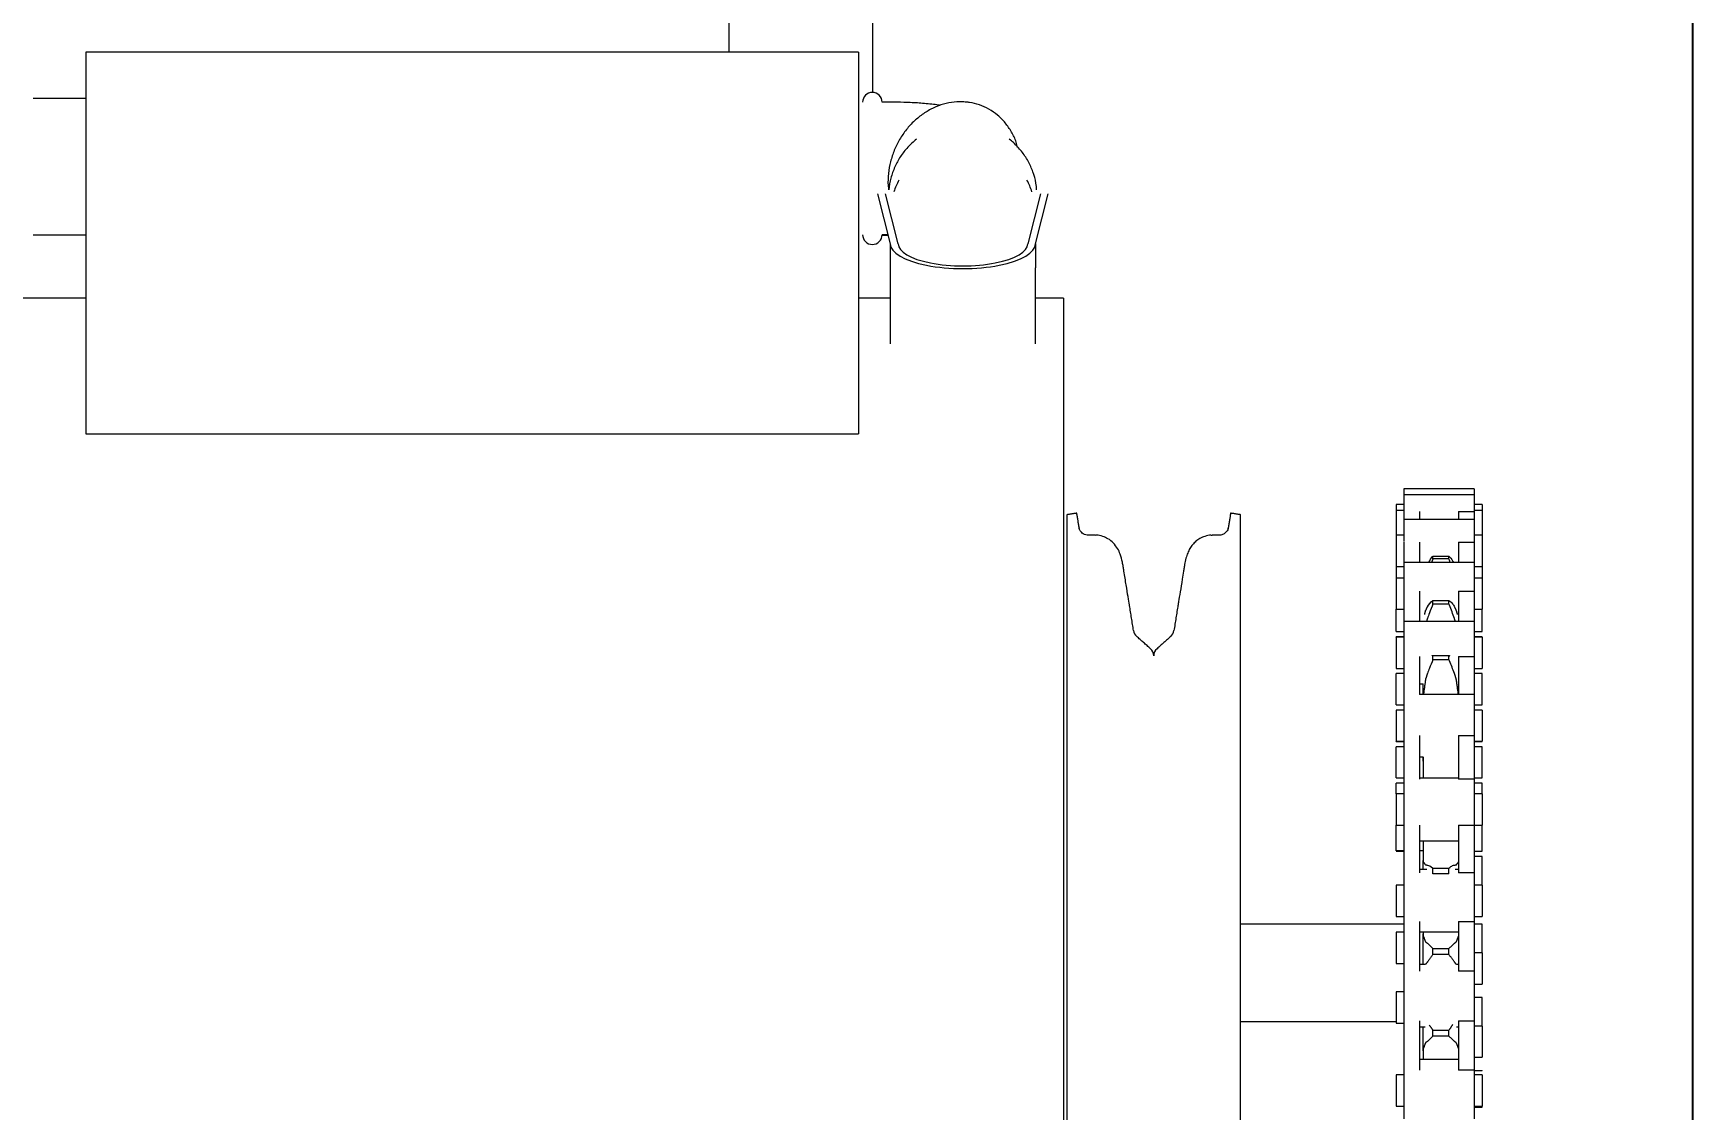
# Model space of a CAD drawing. Header units: inches. Extents: x 1.9 to 22.3, y 10.8 to 20.9.
# Drawn here: x 6.796 to 9.453, y 16.909 to 18.634 of the extents above; entities that cross this region are included whole.
import ezdxf

# ---------------------------------------------------------------- set-up
doc = ezdxf.new("R2010")
doc.units = ezdxf.units.IN
doc.header["$MEASUREMENT"] = 0
doc.header["$PDSIZE"] = -1
doc.layers.add('DIM', color=1, linetype='Continuous')
doc.styles.add('SLDTEXTSTYLE0', font='ARIAL.TTF', dxfattribs={"width": 0.7})
doc.dimstyles.new('SLDDIMSTYLE0', dxfattribs={"dimtxt": 0.15, "dimasz": 0.15, "dimexe": 0, "dimexo": 0.0625, "dimgap": 0.0375, "dimtad": 0, "dimtih": 1, "dimtoh": 1, "dimdec": 3, "dimlfac": 4, "dimrnd": 1e-09, "dimzin": 12, "dimdsep": 46, "dimtxsty": 'SLDTEXTSTYLE0', "dimsah": 1, "dimcen": 0.09, "dimadec": 0, "dimazin": 0, "dimtfac": 1, "dimtdec": 3, "dimtofl": 0, "dimtmove": 0, "dimatfit": 3, "dimfxl": 0, "dimtolj": 1, "dimtzin": 12, "dimarcsym": 0})

# ---------------------------------------------------------------- blocks, each defined once
blk = doc.blocks.new('*D26')
at = {"color": 0, "linetype": 'ByBlock', "lineweight": -2}
for p, q in [((7.9532, 19.3798), (7.9532, 20.4423)), ((8.1032, 20.4423), (8.4488, 20.4423)), ((9.3032, 20.4423), (8.9575, 20.4423)), ((9.4532, 16.2392), (9.4532, 20.4423))]:
    blk.add_line(p, q, dxfattribs=at)
at = {"color": 0, "linetype": 'ByBlock'}
for points in [[(7.9532, 20.4423), (8.1032, 20.4173), (8.1032, 20.4673)], [(9.4532, 20.4423), (9.3032, 20.4173), (9.3032, 20.4673)]]:
    blk.add_solid(points, dxfattribs=at)
at = {"layer": 'DEFPOINTS', "color": 0, "linetype": 'ByBlock'}
for p in [(7.9532, 19.3173), (9.4532, 16.1767)]:
    blk.add_point(p, dxfattribs=at)
at = {"color": 0, "linetype": 'ByBlock', "insert": (8.7032, 20.4423), "char_height": 0.15, "attachment_point": 5, "style": 'SLDTEXTSTYLE0'}
blk.add_mtext('6\\PSIDE\\PROOM', dxfattribs=at)

msp = doc.modelspace()

# ---------------------------------------------------------------- linework, layer by layer
at = {"color": 7, "linetype": 'Continuous', "lineweight": 15}
for p, q in [((8.139439, 19.254802), (8.139439, 18.538665)), ((7.909439, 18.664197), (7.909439, 18.60302)), ((6.879939, 18.60302), (6.879939, 18.247366)), ((6.879939, 18.60302), (6.879939, 18.247366)), ((8.117439, 18.60302), (8.117439, 18.247366)), ((8.117439, 18.60302), (8.117439, 18.247366)), ((8.147826, 18.376367), (8.168152, 18.296326)), ((8.180652, 18.296326), (8.160326, 18.376367)), ((8.408478, 18.376367), (8.388152, 18.296326)), ((8.400652, 18.296326), (8.420978, 18.376367)), ((8.168152, 18.296326), (8.168152, 18.258014)), ((8.400652, 18.296326), (8.400652, 18.258014)), ((6.879939, 18.247366), (6.879939, 17.991688)), ((6.879939, 18.247366), (6.879939, 17.991688)), ((8.117439, 18.247366), (8.117439, 17.991688)), ((8.117439, 18.247366), (8.117439, 17.991688)), ((8.445564, 18.209014), (8.445564, 16.591514)), ((8.445564, 18.209014), (8.445564, 16.591514)), ((6.879939, 17.991688), (8.117439, 17.991688)), ((6.879939, 17.991688), (8.117439, 17.991688)), ((8.990689, 17.903547), (8.990689, 17.89421)), ((8.990689, 17.89421), (8.990689, 17.892066)), ((8.990689, 17.892066), (8.990689, 17.867625)), ((9.103189, 17.903547), (9.103189, 17.89421)), ((9.103189, 17.89421), (9.103189, 17.867625)), ((8.450814, 17.86226), (8.450814, 16.767213)), ((8.729164, 16.394844), (8.729164, 17.86226)), ((8.978189, 17.878547), (8.978189, 17.86921)), ((8.978189, 17.86921), (8.978189, 17.829425)), ((8.990689, 17.867625), (8.990689, 17.854425)), ((9.015689, 17.867625), (9.015689, 17.854425)), ((9.078189, 17.867625), (9.103189, 17.867625)), ((9.078189, 17.867625), (9.078189, 17.854425)), ((9.103189, 17.867625), (9.103189, 17.854425)), ((9.115689, 17.878547), (9.115689, 17.86921)), ((9.115689, 17.86921), (9.115689, 17.829425)), ((8.990689, 17.854425), (8.990689, 17.848395)), ((8.990689, 17.848395), (8.990689, 17.81921)), ((9.103189, 17.854425), (9.103189, 17.818487)), ((8.978189, 17.829425), (8.978189, 17.82641)), ((8.978189, 17.82641), (8.978189, 17.779425)), ((8.990689, 17.818487), (8.990689, 17.785812)), ((9.015689, 17.818487), (9.015689, 17.785812)), ((9.078189, 17.818487), (9.103189, 17.818487)), ((9.078189, 17.818487), (9.078189, 17.785812)), ((9.103189, 17.818487), (9.103189, 17.785812)), ((9.115689, 17.829425), (9.115689, 17.82641)), ((9.115689, 17.82641), (9.115689, 17.779425)), ((8.978189, 17.779425), (8.978189, 17.760812)), ((8.990689, 17.785812), (8.990689, 17.774104)), ((9.037064, 17.791376), (9.037064, 17.795873)), ((9.037064, 17.795873), (9.062689, 17.795873)), ((9.062689, 17.791376), (9.037064, 17.791376)), ((9.062689, 17.791376), (9.062689, 17.795873)), ((9.103189, 17.785812), (9.103189, 17.739949)), ((9.115689, 17.779425), (9.115689, 17.760812)), ((8.978189, 17.760812), (8.978189, 17.754958)), ((8.978189, 17.754958), (8.978189, 17.710812)), ((8.990689, 17.774104), (8.990689, 17.739949)), ((9.115689, 17.760812), (9.115689, 17.754958)), ((9.115689, 17.754958), (9.115689, 17.710812)), ((8.990689, 17.739949), (8.990689, 17.69145)), ((9.015689, 17.739949), (9.015689, 17.691169)), ((9.078189, 17.739949), (9.103189, 17.739949)), ((9.078189, 17.739949), (9.078189, 17.690591)), ((9.103189, 17.739949), (9.103189, 17.690591)), ((8.978189, 17.675038), (8.978189, 17.710812)), ((9.037064, 17.719202), (9.037064, 17.725004)), ((9.037064, 17.725004), (9.062689, 17.725004)), ((9.062689, 17.719202), (9.037064, 17.719202)), ((9.062689, 17.719202), (9.062689, 17.725004)), ((9.115689, 17.675038), (9.115689, 17.710812)), ((8.990689, 17.691169), (8.990689, 17.672222)), ((9.103189, 17.691169), (9.103189, 17.635213)), ((8.978189, 17.666169), (8.978189, 17.66645)), ((8.978189, 17.666169), (8.978189, 17.656696)), ((8.978189, 17.656696), (8.978189, 17.616169)), ((8.990689, 17.672222), (8.990689, 17.635213)), ((9.115689, 17.666169), (9.115689, 17.66645)), ((9.115689, 17.666169), (9.115689, 17.656696)), ((9.115689, 17.656696), (9.115689, 17.616169)), ((8.990689, 17.635213), (8.990689, 17.574274)), ((9.015689, 17.635213), (9.015689, 17.574354)), ((9.037064, 17.630063), (9.037064, 17.637014)), ((9.037064, 17.637014), (9.062689, 17.637014)), ((9.062689, 17.630063), (9.037064, 17.630063)), ((9.062689, 17.630063), (9.062689, 17.637014)), ((9.078189, 17.635213), (9.103189, 17.635213)), ((9.078189, 17.635213), (9.078189, 17.574292)), ((9.103189, 17.635213), (9.103189, 17.574292)), ((8.978189, 17.557862), (8.978189, 17.607862)), ((9.115689, 17.557862), (9.115689, 17.607862)), ((8.990689, 17.574274), (8.990689, 17.546902)), ((9.021564, 17.574354), (9.021564, 17.59145)), ((9.103189, 17.574292), (9.078189, 17.574292)), ((9.103189, 17.574292), (9.103189, 17.508547)), ((8.978189, 17.549354), (8.978189, 17.535628)), ((8.990689, 17.546902), (8.990689, 17.508547)), ((9.115689, 17.549354), (9.115689, 17.535628)), ((8.978189, 17.535628), (8.978189, 17.499354)), ((9.115689, 17.535628), (9.115689, 17.499354)), ((8.978189, 17.499274), (8.978189, 17.499354)), ((8.978189, 17.440686), (8.978189, 17.490686)), ((8.990689, 17.508547), (8.990689, 17.438547)), ((9.015689, 17.508547), (9.015689, 17.438547)), ((9.078189, 17.508547), (9.103189, 17.508547)), ((9.078189, 17.508547), (9.078189, 17.438547)), ((9.103189, 17.508547), (9.103189, 17.438547)), ((9.115689, 17.499274), (9.115689, 17.499354)), ((9.115689, 17.440686), (9.115689, 17.490686)), ((9.021564, 17.46773), (9.021564, 17.474274)), ((9.021564, 17.46773), (9.021564, 17.44013)), ((8.990689, 17.438547), (8.990689, 17.403254)), ((9.103189, 17.438547), (9.078189, 17.438547)), ((9.103189, 17.438547), (9.103189, 17.365116)), ((8.978189, 17.41513), (8.978189, 17.432098)), ((8.978189, 17.41513), (8.978189, 17.396692)), ((9.115689, 17.41513), (9.115689, 17.432098)), ((9.115689, 17.41513), (9.115689, 17.396692)), ((8.978189, 17.396692), (8.978189, 17.36513)), ((8.990689, 17.403254), (8.990689, 17.36513)), ((9.115689, 17.396692), (9.115689, 17.36513)), ((8.978189, 17.323802), (8.978189, 17.36513)), ((8.990689, 17.36513), (8.990689, 17.28889)), ((9.015689, 17.365116), (9.015689, 17.28889)), ((9.078189, 17.365116), (9.103189, 17.365116)), ((9.078189, 17.365116), (9.078189, 17.28889)), ((9.103189, 17.365116), (9.103189, 17.28889)), ((9.115689, 17.32351), (9.115689, 17.36513)), ((9.021564, 17.34013), (9.021564, 17.308584)), ((9.021564, 17.293968), (9.021564, 17.308584)), ((9.115689, 17.268968), (9.115689, 17.314921)), ((8.990689, 17.28889), (8.990689, 17.247133)), ((9.037064, 17.287086), (9.037064, 17.296244)), ((9.037064, 17.296244), (9.062689, 17.296244)), ((9.062689, 17.287086), (9.037064, 17.287086)), ((9.062689, 17.287086), (9.062689, 17.296244)), ((9.103189, 17.28889), (9.078189, 17.28889)), ((9.103189, 17.28889), (9.103189, 17.210767)), ((8.978189, 17.268968), (8.978189, 17.24555)), ((9.115689, 17.268968), (9.115689, 17.24555)), ((8.978189, 17.24555), (8.978189, 17.218968)), ((8.990689, 17.247133), (8.990689, 17.210767)), ((9.115689, 17.24555), (9.115689, 17.218968)), ((8.990689, 17.210767), (8.990689, 17.131423)), ((9.015689, 17.210767), (9.015689, 17.131423)), ((9.078189, 17.210767), (9.103189, 17.210767)), ((9.078189, 17.210767), (9.078189, 17.131423)), ((9.103189, 17.210767), (9.103189, 17.131423)), ((9.115689, 17.16038), (9.115689, 17.206333)), ((8.978189, 17.193564), (8.978189, 17.160199)), ((9.021564, 17.193968), (9.021564, 17.190817)), ((9.021564, 17.141827), (9.021564, 17.190817)), ((8.978189, 17.160199), (8.978189, 17.143564)), ((9.037064, 17.157976), (9.037064, 17.167392)), ((9.037064, 17.167392), (9.062689, 17.167392)), ((9.062689, 17.157976), (9.037064, 17.157976)), ((9.062689, 17.157976), (9.062689, 17.167392)), ((9.115689, 17.16038), (9.115689, 17.136962)), ((8.990689, 17.131423), (8.990689, 17.084903)), ((9.103189, 17.131423), (9.078189, 17.131423)), ((9.103189, 17.131423), (9.103189, 17.051793)), ((9.115689, 17.136962), (9.115689, 17.11038)), ((8.978189, 17.098062), (8.978189, 17.064697)), ((9.115689, 17.043204), (9.115689, 17.089157)), ((8.978189, 17.064697), (8.978189, 17.048062)), ((8.990689, 17.084903), (8.990689, 17.051793)), ((8.990689, 17.051793), (8.990689, 16.972427)), ((9.015689, 17.051793), (9.015689, 16.972565)), ((9.021564, 17.003787), (9.021564, 17.041827)), ((9.037064, 17.027212), (9.037064, 17.036628)), ((9.037064, 17.036628), (9.062689, 17.036628)), ((9.062689, 17.027212), (9.062689, 17.036628)), ((9.078189, 17.051793), (9.103189, 17.051793)), ((9.078189, 17.051793), (9.078189, 16.972565)), ((9.103189, 17.051793), (9.103189, 16.972565)), ((9.115689, 17.043204), (9.115689, 17.019786)), ((9.062689, 17.027212), (9.037064, 17.027212)), ((9.115689, 17.019786), (9.115689, 16.993204)), ((9.021564, 17.003787), (9.021564, 16.989909)), ((8.978189, 16.964909), (8.978189, 16.931544)), ((8.990689, 16.972427), (8.990689, 16.923179)), ((9.103189, 16.972565), (9.078189, 16.972565)), ((9.103189, 16.972565), (9.103189, 16.894674)), ((9.115689, 16.971981), (9.115689, 16.972427)), ((9.115689, 16.964909), (9.115689, 16.931544)), ((8.978189, 16.931544), (8.978189, 16.914909)), ((9.115689, 16.931544), (9.115689, 16.914909)), ((8.990689, 16.923179), (8.990689, 16.894674)), ((9.115689, 16.913393), (9.115689, 16.914909))]:
    msp.add_line(p, q, dxfattribs=at)
for p, q in [((8.155058, 18.310427), (8.164571, 18.310427)), ((8.978189, 17.323802), (8.990689, 17.323802))]:
    msp.add_line(p, q)
for centre, radius, start, end in [((8.139439, 18.52304), 0.015625, 0, 180), ((8.284401, 18.343062), 0.116392, 151.786699, 161.661446), ((8.284401, 18.343062), 0.116392, 18.305661, 28.213301), ((8.139439, 18.31085), 0.015625, 180, 0), ((8.573063, 17.679048), 0.015625, 189, 228.326349), ((8.606915, 17.679048), 0.015625, 311.673651, 351), ((8.574364, 17.636052), 0.015625, 0, 48.326349), ((8.605614, 17.636052), 0.015625, 131.673651, 180)]:
    msp.add_arc(centre, radius, start, end, dxfattribs=at)
for major_axis in [(0.11625, 0), (0.10375, 0)]:
    msp.add_ellipse((8.284402, 18.296326), major_axis=major_axis, ratio=0.34241955, start_param=3.14159265, end_param=6.28318531, dxfattribs=at)
for points in [[(8.117439, 18.60302), (6.879939, 18.60302)], [(8.117439, 18.60302), (6.879939, 18.60302)], [(6.879939, 18.529178), (6.795695, 18.529178)], [(8.173439, 18.52304), (8.155064, 18.52304)], [(6.795695, 18.310427), (6.879939, 18.310427)], [(8.168152, 18.258014), (8.168152, 18.135969)], [(8.400652, 18.135969), (8.400652, 18.258014)], [(6.879939, 18.209014), (5.976814, 18.209014)], [(6.879939, 18.209014), (5.976814, 18.209014)], [(8.168152, 18.209014), (8.117439, 18.209014)], [(8.168152, 18.209014), (8.117439, 18.209014)], [(8.445564, 18.209014), (8.400652, 18.209014)], [(8.445564, 18.209014), (8.400652, 18.209014)], [(9.103189, 17.903547), (8.990689, 17.903547)], [(9.103189, 17.89421), (8.990689, 17.89421)], [(8.466864, 17.864802), (8.450814, 17.86226)], [(8.470642, 17.840947), (8.466864, 17.864802)], [(8.713114, 17.864802), (8.709185, 17.839996)], [(8.729164, 17.86226), (8.713114, 17.864802)], [(8.990689, 17.878547), (8.978189, 17.878547)], [(8.990689, 17.86921), (8.978189, 17.86921)], [(9.115689, 17.878547), (9.103189, 17.878547)], [(9.115689, 17.86921), (9.103189, 17.86921)], [(8.709144, 17.83914), (8.709446, 17.840815)], [(9.103189, 17.854425), (8.990689, 17.854425)], [(8.496357, 17.829416), (8.485567, 17.829416)], [(8.694436, 17.829416), (8.683621, 17.829416)], [(8.990689, 17.829425), (8.978189, 17.829425)], [(9.115689, 17.829425), (9.103189, 17.829425)], [(8.542283, 17.771963), (8.541184, 17.778833)], [(8.638794, 17.778833), (8.637695, 17.771963)], [(8.978189, 17.779425), (8.990689, 17.779425)], [(9.103189, 17.785812), (8.990689, 17.785812)], [(9.037064, 17.791376), (9.034848, 17.785812)], [(9.103189, 17.779425), (9.115689, 17.779425)], [(8.990689, 17.760812), (8.978189, 17.760812)], [(9.115689, 17.760812), (9.103189, 17.760812)], [(8.55763, 17.676603), (8.551253, 17.716866)], [(8.628836, 17.717569), (8.622348, 17.676603)], [(8.978189, 17.710812), (8.990689, 17.710812)], [(9.023799, 17.702728), (9.025226, 17.708225)], [(9.025226, 17.708225), (9.028169, 17.714741)], [(9.071584, 17.714741), (9.074527, 17.708225)], [(9.074527, 17.708225), (9.075954, 17.702728)], [(9.103189, 17.710812), (9.115689, 17.710812)], [(8.978189, 17.675038), (8.990689, 17.675038)], [(9.103189, 17.691169), (8.990689, 17.691169)], [(9.028169, 17.696128), (9.026716, 17.691169)], [(9.073037, 17.691169), (9.071584, 17.696128)], [(9.103189, 17.675038), (9.115689, 17.675038)], [(8.584753, 17.647723), (8.562674, 17.667377)], [(8.617304, 17.667377), (8.595225, 17.647723)], [(8.990689, 17.66645), (8.978189, 17.66645)], [(8.990689, 17.666169), (8.978189, 17.666169)], [(9.115689, 17.66645), (9.103189, 17.66645)], [(9.115689, 17.666169), (9.103189, 17.666169)], [(9.062689, 17.637014), (9.063966, 17.636343)], [(8.978189, 17.616169), (8.990689, 17.616169)], [(8.990689, 17.607862), (8.978189, 17.607862)], [(9.025226, 17.598864), (9.021905, 17.574354)], [(9.028169, 17.608086), (9.025226, 17.598864)], [(9.074527, 17.598864), (9.071584, 17.608086)], [(9.077848, 17.574354), (9.074527, 17.598864)], [(9.103189, 17.616169), (9.115689, 17.616169)], [(9.115689, 17.607862), (9.103189, 17.607862)], [(9.015689, 17.591169), (9.021564, 17.591169)], [(9.078189, 17.574354), (9.015689, 17.574354)], [(8.978189, 17.557862), (8.990689, 17.557862)], [(8.990689, 17.549354), (8.978189, 17.549354)], [(9.103189, 17.557862), (9.115689, 17.557862)], [(9.115689, 17.549354), (9.103189, 17.549354)], [(8.978189, 17.499354), (8.990689, 17.499354)], [(8.978189, 17.499274), (8.990689, 17.499274)], [(8.990689, 17.490686), (8.978189, 17.490686)], [(9.103189, 17.499354), (9.115689, 17.499354)], [(9.103189, 17.499274), (9.115689, 17.499274)], [(9.115689, 17.490686), (9.103189, 17.490686)], [(9.015689, 17.474354), (9.021565, 17.474354)], [(9.015689, 17.474274), (9.021564, 17.474274)], [(9.021662, 17.473926), (9.021564, 17.46773)], [(8.978189, 17.440686), (8.990689, 17.440686)], [(9.078189, 17.44013), (9.015689, 17.44013)], [(9.103189, 17.440686), (9.115689, 17.440686)], [(8.990689, 17.432098), (8.978189, 17.432098)], [(8.990689, 17.41513), (8.978189, 17.41513)], [(9.115689, 17.432098), (9.103189, 17.432098)], [(9.115689, 17.41513), (9.103189, 17.41513)], [(8.978189, 17.36513), (8.990689, 17.36513)], [(9.103189, 17.36513), (9.115689, 17.36513)], [(9.015689, 17.34013), (9.078189, 17.34013)], [(9.021564, 17.323802), (9.015689, 17.323802)], [(9.021564, 17.308584), (9.021662, 17.306057)], [(9.021662, 17.306057), (9.025226, 17.301378)], [(9.025226, 17.301378), (9.028169, 17.301168)], [(9.071584, 17.301168), (9.074527, 17.301378)], [(9.074527, 17.301378), (9.078091, 17.306057)], [(9.103189, 17.32351), (9.115689, 17.32351)], [(9.115689, 17.314921), (9.103189, 17.314921)], [(9.027329, 17.293968), (9.015689, 17.293968)], [(9.078189, 17.293968), (9.072425, 17.293968)], [(8.990689, 17.268968), (8.978189, 17.268968)], [(9.115689, 17.268968), (9.103189, 17.268968)], [(8.990689, 17.206552), (8.729164, 17.206552)], [(8.978189, 17.218968), (8.990689, 17.218968)], [(9.103189, 17.218968), (9.115689, 17.218968)], [(9.115689, 17.206333), (9.103189, 17.206333)], [(8.990689, 17.193564), (8.978189, 17.193564)], [(9.015689, 17.193968), (9.078189, 17.193968)], [(9.021564, 17.190817), (9.021662, 17.187322)], [(9.021662, 17.187322), (9.025226, 17.178037)], [(9.025226, 17.178037), (9.028169, 17.17604)], [(9.028169, 17.17604), (9.037064, 17.167392)], [(9.062689, 17.167392), (9.071584, 17.17604)], [(9.071584, 17.17604), (9.074527, 17.178037)], [(9.074527, 17.178037), (9.078091, 17.187322)], [(8.978189, 17.143564), (8.990689, 17.143564)], [(9.024718, 17.141827), (9.015689, 17.141827)], [(9.028169, 17.14584), (9.025226, 17.142109)], [(9.037064, 17.157976), (9.028169, 17.14584)], [(9.071584, 17.14584), (9.062689, 17.157976)], [(9.074527, 17.142109), (9.071584, 17.14584)], [(9.078189, 17.141827), (9.075035, 17.141827)], [(9.115689, 17.16038), (9.103189, 17.16038)], [(8.990689, 17.098062), (8.978189, 17.098062)], [(9.103189, 17.11038), (9.115689, 17.11038)], [(9.115689, 17.089157), (9.103189, 17.089157)], [(8.729164, 17.050552), (8.978189, 17.050552)], [(8.978189, 17.048062), (8.990689, 17.048062)], [(9.015689, 17.041827), (9.02488, 17.041827)], [(9.030974, 17.044937), (9.037064, 17.036628)], [(9.062689, 17.036628), (9.069028, 17.045731)], [(9.074873, 17.041827), (9.078189, 17.041827)], [(9.115689, 17.043204), (9.103189, 17.043204)], [(9.025226, 17.016567), (9.021662, 17.007282)], [(9.028169, 17.018564), (9.025226, 17.016567)], [(9.037064, 17.027212), (9.028169, 17.018564)], [(9.071584, 17.018564), (9.062689, 17.027212)], [(9.074527, 17.016567), (9.071584, 17.018564)], [(9.078091, 17.007282), (9.074527, 17.016567)], [(9.078189, 16.989909), (9.015689, 16.989909)], [(9.021662, 17.007282), (9.021564, 17.003787)], [(9.103189, 16.993204), (9.115689, 16.993204)], [(8.990689, 16.964909), (8.978189, 16.964909)], [(9.103189, 16.971981), (9.115689, 16.971981)], [(9.115689, 16.964909), (9.103189, 16.964909)], [(8.978189, 16.914909), (8.990689, 16.914909)], [(9.103189, 16.914909), (9.115689, 16.914909)], [(9.103189, 16.913393), (9.115689, 16.913393)]]:
    msp.add_open_spline(points, degree=1, dxfattribs=at)
for points, knots in [([(8.293074, 18.522891), (8.289846, 18.523218), (8.280996, 18.524114), (8.266234, 18.523106), (8.249211, 18.519076), (8.232731, 18.512085), (8.217219, 18.502353), (8.203077, 18.490107), (8.190682, 18.47566), (8.180362, 18.459385), (8.172421, 18.441713), (8.166983, 18.423079), (8.16456, 18.404061), (8.164093, 18.390469), (8.16526, 18.383615), (8.165384, 18.382887)], [0, 0, 0, 0, 0.04831345, 0.13245069, 0.21682835, 0.30162271, 0.38684392, 0.47243505, 0.55830629, 0.64437833, 0.73059264, 0.81691247, 0.90330446, 0.98973125, 1, 1, 1, 1]), ([(8.247928, 18.517997), (8.247171, 18.518125), (8.239228, 18.519466), (8.22328, 18.521), (8.200949, 18.522554), (8.184273, 18.523007), (8.175322, 18.523035), (8.173439, 18.52304)], [0, 0, 0, 0, 0.03354475, 0.352016, 0.65237854, 0.92687459, 1, 1, 1, 1]), ([(8.371987, 18.450661), (8.371292, 18.453435), (8.369105, 18.462167), (8.362534, 18.475511), (8.352631, 18.490155), (8.340396, 18.50249), (8.326376, 18.51227), (8.311184, 18.519098), (8.299802, 18.521944), (8.293793, 18.52279), (8.293074, 18.522891)], [0, 0, 0, 0, 0.071978989, 0.226615997, 0.380603536, 0.533726987, 0.685916831, 0.837311156, 0.980530419, 1, 1, 1, 1]), ([(8.210076, 18.463783), (8.205069, 18.459861), (8.195696, 18.451216), (8.183983, 18.436194), (8.174802, 18.419515), (8.168871, 18.401613), (8.165981, 18.389088), (8.165965, 18.382695), (8.165965, 18.382573)], [0.52618592, 0.52618592, 0.52618592, 0.52618592, 0.620590661, 0.715092485, 0.809521609, 0.903876777, 0.998165513, 1, 1, 1, 1]), ([(8.402478, 18.38267), (8.402223, 18.38626), (8.401524, 18.396108), (8.39696, 18.411736), (8.389231, 18.428985), (8.378624, 18.444761), (8.367994, 18.456103), (8.360964, 18.462032), (8.358725, 18.463786)], [0, 0, 0, 0, 0.073474703, 0.201576911, 0.329688588, 0.457841035, 0.586066313, 0.643479357, 0.643479357, 0.643479357, 0.643479357]), ([(8.485631, 17.829564), (8.484114, 17.829613), (8.481118, 17.82971), (8.477247, 17.831585), (8.47434, 17.833943), (8.472442, 17.836368), (8.471352, 17.838434), (8.470837, 17.839803), (8.47062, 17.840516), (8.470506, 17.840951), (8.470458, 17.841176), (8.470504, 17.840952), (8.470534, 17.840806)], [0, 0, 0, 0, 0.16073392, 0.31749157, 0.44905594, 0.55950586, 0.64683797, 0.70382221, 0.74456631, 0.79088306, 0.86297509, 1, 1, 1, 1]), ([(8.709456, 17.840879), (8.70947, 17.840942), (8.709496, 17.841058), (8.709368, 17.84054), (8.709085, 17.839634), (8.708264, 17.837572), (8.706054, 17.834107), (8.701827, 17.830946), (8.697516, 17.829326), (8.695101, 17.829576), (8.694475, 17.829641)], [0, 0, 0, 0, 0.08568226, 0.15533327, 0.20950096, 0.27977132, 0.45911788, 0.7032544, 0.92307096, 1, 1, 1, 1]), ([(8.541182, 17.778862), (8.54077, 17.78134), (8.539628, 17.788215), (8.537002, 17.798139), (8.532181, 17.808605), (8.525714, 17.81726), (8.517371, 17.823925), (8.508077, 17.827912), (8.501015, 17.829683), (8.497003, 17.829268), (8.496337, 17.829199)], [0, 0, 0, 0, 0.10162033, 0.28195202, 0.41284971, 0.56482325, 0.71439644, 0.83736463, 0.97301772, 1, 1, 1, 1]), ([(8.683636, 17.829164), (8.682942, 17.829245), (8.678998, 17.829706), (8.672192, 17.827961), (8.6641, 17.82462), (8.657487, 17.819941), (8.652089, 17.814429), (8.647671, 17.808058), (8.644134, 17.800779), (8.641309, 17.792161), (8.639744, 17.784721), (8.638991, 17.780069), (8.638796, 17.778862)], [0, 0, 0, 0, 0.02814772, 0.15992322, 0.27507892, 0.38180919, 0.48390519, 0.58517443, 0.69335241, 0.80946344, 0.95054203, 1, 1, 1, 1]), ([(9.030422, 17.785812), (9.032302, 17.789317), (9.034396, 17.793221), (9.036816, 17.795627), (9.037064, 17.795873)], [0, 0, 0, 0, 0.89771997, 1, 1, 1, 1]), ([(9.062689, 17.795873), (9.064693, 17.793714), (9.067237, 17.790973), (9.069325, 17.786717), (9.069769, 17.785812)], [0, 0, 0, 0, 0.78753778, 1, 1, 1, 1]), ([(9.064854, 17.785812), (9.064395, 17.787092), (9.063719, 17.788975), (9.062939, 17.790793), (9.062689, 17.791376)], [0, 0, 0, 0, 0.67960637, 1, 1, 1, 1]), ([(8.551249, 17.716866), (8.551186, 17.717273), (8.550746, 17.72009), (8.549058, 17.730293), (8.545971, 17.749011), (8.543511, 17.76432), (8.542283, 17.771963)], [0, 0, 0, 0, 0.05328633, 0.36849237, 0.68472956, 1, 1, 1, 1]), ([(8.637695, 17.771963), (8.637005, 17.767653), (8.635106, 17.755799), (8.632257, 17.738375), (8.629818, 17.723678), (8.629123, 17.719288), (8.62885, 17.717567)], [0, 0, 0, 0, 0.17815241, 0.4900272, 0.79999887, 1, 1, 1, 1]), ([(9.028169, 17.714741), (9.030763, 17.718614), (9.033571, 17.722807), (9.036817, 17.724849), (9.037064, 17.725004)], [0, 0, 0, 0, 0.92381226, 1, 1, 1, 1]), ([(9.037064, 17.719202), (9.035081, 17.714407), (9.031845, 17.706581), (9.029195, 17.699047), (9.028169, 17.696128)], [0, 0, 0, 0, 0.61267336, 1, 1, 1, 1]), ([(9.062689, 17.725004), (9.064672, 17.723508), (9.067908, 17.721064), (9.070558, 17.716506), (9.071584, 17.714741)], [0, 0, 0, 0, 0.61266805, 1, 1, 1, 1]), ([(9.071584, 17.696128), (9.06899, 17.703201), (9.066182, 17.710856), (9.062936, 17.718611), (9.062689, 17.719202)], [0, 0, 0, 0, 0.92383764, 1, 1, 1, 1]), ([(9.037064, 17.630063), (9.035081, 17.625388), (9.031845, 17.617758), (9.029195, 17.610786), (9.028169, 17.608086)], [0, 0, 0, 0, 0.61267196, 1, 1, 1, 1]), ([(9.03579, 17.6364), (9.035964, 17.636561), (9.036358, 17.636923), (9.036811, 17.636982), (9.037064, 17.637014)], [0, 0, 0, 0, 0.44316021, 1, 1, 1, 1]), ([(9.071584, 17.608086), (9.06899, 17.614699), (9.066182, 17.621856), (9.062936, 17.629483), (9.062689, 17.630063)], [0, 0, 0, 0, 0.92383346, 1, 1, 1, 1]), ([(9.028169, 17.301168), (9.030763, 17.300345), (9.033571, 17.299455), (9.036817, 17.296471), (9.037064, 17.296244)], [0, 0, 0, 0, 0.92384921, 1, 1, 1, 1]), ([(9.062689, 17.296244), (9.064672, 17.297868), (9.067908, 17.300518), (9.070558, 17.300986), (9.071584, 17.301168)], [0, 0, 0, 0, 0.61266494, 1, 1, 1, 1])]:
    msp.add_open_spline(points, degree=3, knots=knots, dxfattribs=at)

# ---------------------------------------------------------------- dimensions: what is measured, and where the dimension line sits
at = {"layer": 'DIM'}
dim = msp.add_linear_dim(base=(9.453189, 20.442302), p1=(7.953189, 19.317302), p2=(9.453189, 16.176677), text='<>\\PSIDE\\PROOM', dimstyle='SLDDIMSTYLE0', override={"dimdec": 4, "dimlunit": 5, "dimfrac": 2}, dxfattribs=at)
dim.commit()
dim.dimension.update_dxf_attribs({"geometry": '*D26', "text_midpoint": (8.703189, 20.442302)})

doc.saveas('drawing.dxf')
